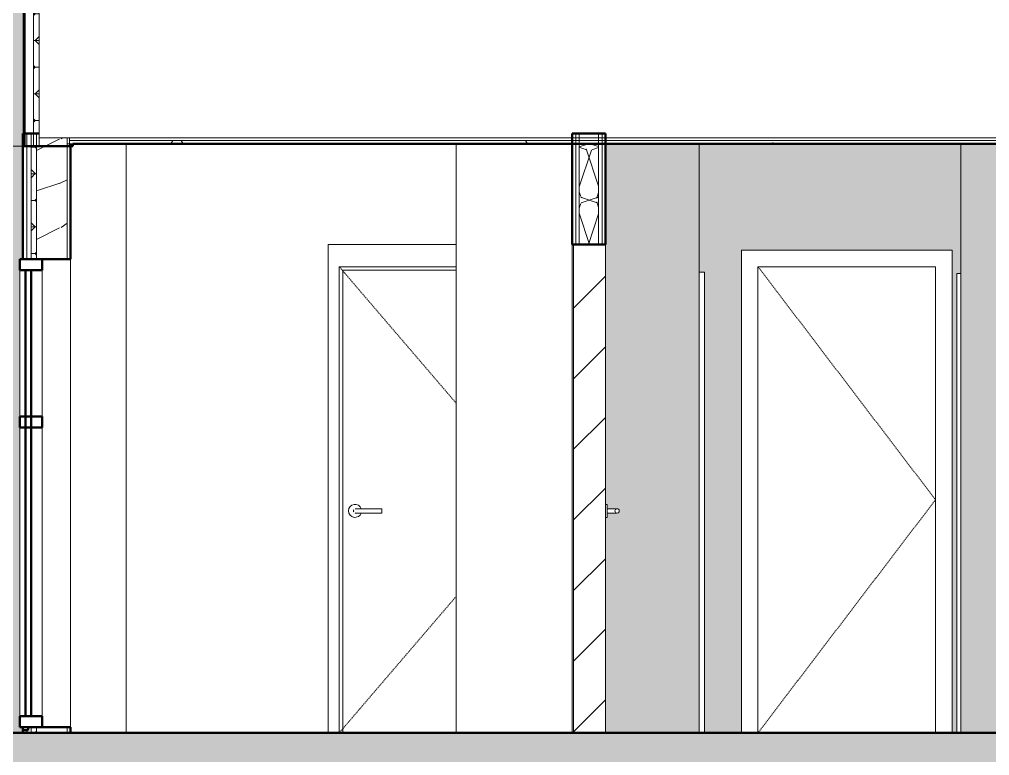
# Model space of a CAD drawing. Header units: inches. Extents: x -4169 to 885, y -251 to 585.
# Drawn here: x 91.2 to 266.1, y -4.1 to 128.6 of the extents above; entities that cross this region are included whole.
import ezdxf

# ---------------------------------------------------------------- set-up
doc = ezdxf.new("R2010")
doc.units = ezdxf.units.IN
doc.header["$MEASUREMENT"] = 0
for name, pattern in [('Aligning Line 1_8_', [0.25, 0.125, -0.125]), ('Dash 1_16_', [0.125, 0.0625, -0.0625]), ('Grid Line 1_2_', [0.875, 0.5, -0.125, 0.125, -0.125])]:
    doc.linetypes.add(name, pattern=pattern)
for name, color, linetype, lineweight in [('0-4', 10, 'Continuous', 13), ('0-5', 90, 'Continuous', 5), ('A-AREA-PATT-1', 41, 'Continuous', 9), ('A-DOOR-1', 7, 'Dash 1_16_', 9), ('A-DOOR-2', 7, 'Continuous', 9), ('A-DOOR-3', 31, 'Continuous', 9), ('A-DOOR-FRAM-1', 7, 'Continuous', 9), ('A-DOOR-FRAM-2', 50, 'Continuous', 20), ('A-FLOR-1', 192, 'Continuous', 50), ('A-FLOR-LEVL-1', 51, 'Grid Line 1_2_', 9), ('A-FLOR-MCUT', 51, 'Continuous', 13), ('A-FLOR-PATT-1', 8, 'Continuous', 9), ('A-GENM', 5, 'Continuous', 9), ('A-GENM-2', 5, 'Continuous', 50), ('A-WALL', 113, 'Continuous', 13), ('A-WALL-1', 10, 'Continuous', 13), ('A-WALL-2', 113, 'Continuous', 50), ('A-WALL-PATT-1', 253, 'Continuous', 9), ('A-WALL-PATT-3', 111, 'Continuous', 9), ('G-ANNO-SYMB', 111, 'Aligning Line 1_8_', 9), ('G-ANNO-SYMB-1', 147, 'Aligning Line 1_8_', 9), ('I-WALL-1', 10, 'Continuous', 13), ('I-WALL-2', 250, 'Continuous', 50)]:
    doc.layers.add(name, color=color, linetype=linetype, lineweight=lineweight)
pattern_1 = [(0, (-3308.07, 0), (30.72, 7.68), [1.267, -21.773, 1.267, -21.773, -122.88]), (0, (-3308.07, 0), (30.72, 7.68), [-46.08, 1.267, -44.813, 1.267, -21.773, -53.76]), (0, (-3308.07, 0), (30.72, 7.68), [-115.2, 1.267, -14.093, 1.267, -37.133]), (120, (-3296.55, 3.84), (-22.011075, 22.7643), [1.267, -21.773, 1.267, -21.773, -122.88]), (120, (-3296.55, 3.84), (-22.011075, 22.7643), [-46.08, 1.267, -44.813, 1.267, -21.773, -53.76]), (120, (-3296.55, 3.84), (-22.011075, 22.7643), [-115.2, 1.267, -14.093, 1.267, -37.133]), (240, (-3292.71, 19.2), (-8.708925, -30.4443), [1.267, -21.773, 1.267, -21.773, -122.88]), (240, (-3292.71, 19.2), (-8.708925, -30.4443), [-46.08, 1.267, -44.813, 1.267, -21.773, -53.76]), (240, (-3292.71, 19.2), (-8.708925, -30.4443), [-115.2, 1.267, -14.093, 1.267, -37.133])]
pattern_2 = [(0, (-3308.0704, 0), (0, 4.798), []), (315, (-3308.0704, 0), (4.7984266, 0), [6.786, -6.786]), (45, (-3308.0704, 0), (4.7984266, 0), [6.786, -6.786])]
pattern_3 = [(216.87, (-3301.6734, 15.994), (47.980943, 31.9870857), [7.997, -71.971]), (206.565, (-3292.0764, 11.196), (-15.993714, -15.994133), [17.881, -17.881]), (198.435, (-3292.0764, 3.199), (-31.9867405, -15.99388), [10.115, -40.461])]

# ---------------------------------------------------------------- blocks, each defined once
blk = doc.blocks.new('CTR - 2nd Phase_rvt-2-BUILDING ELEVATION - COURTYARD - LOOKING WEST')
at = {"layer": 'A-FLOR-LEVL-1'}
blk.add_line((1856.66, 0), (4168.71, 0), dxfattribs=at)
blk = doc.blocks.new('Single-Flush - 32_ x 84_-1372863-BUILDING ELEVATION - COURTYARD - LOOKING WEST')
at = {"layer": 'A-DOOR-1'}
for p in [(3532.4, 84), (3532.4, 0)]:
    blk.add_line(p, (3564.4, 42), dxfattribs=at)
at = {"layer": 'A-DOOR-FRAM-1'}
for p, q in [((3529.4, 87), (3529.4, 0)), ((3567.4, 87), (3529.4, 87)), ((3567.4, 0), (3567.4, 87)), ((3532.4, 0), (3532.4, 84)), ((3532.4, 84), (3564.4, 84)), ((3564.4, 84), (3564.4, 0))]:
    blk.add_line(p, q, dxfattribs=at)
blk = doc.blocks.new('FOLDING_SLIDING CLOSET - 48_ x 80_-1372832-BUILDING ELEVATION - COURTYARD - LOOKING WEST')
at = {"layer": 'A-DOOR-2'}
for p, q in [((3568.24, 82.75), (3568.99, 82.75)), ((3568.24, 0), (3568.24, 82.75))]:
    blk.add_line(p, q, dxfattribs=at)
blk = doc.blocks.new('Single-Flush - 30_ x 80_-1421383-BUILDING ELEVATION - COURTYARD - LOOKING WEST')
at = {"layer": 'A-DOOR-FRAM-1'}
for p, q in [((3521.77, 83), (3522.77, 83)), ((3522.77, 83), (3522.77, 0))]:
    blk.add_line(p, q, dxfattribs=at)
blk = doc.blocks.new('CTR - 1st Phase - Unit Layouts_rvt-2-BUILDING ELEVATION - COURTYARD - LOOKING WEST')
at = {"layer": 'A-WALL-1'}
for p, q in [((3521.77, 0), (3521.77, 106.12)), ((3568.99, 0), (3568.99, 106.12))]:
    blk.add_line(p, q, dxfattribs=at)
at = {"layer": '0-4'}
for name in ['Single-Flush - 32_ x 84_-1372863-BUILDING ELEVATION - COURTYARD - LOOKING WEST', 'Single-Flush - 30_ x 80_-1421383-BUILDING ELEVATION - COURTYARD - LOOKING WEST', 'FOLDING_SLIDING CLOSET - 48_ x 80_-1372832-BUILDING ELEVATION - COURTYARD - LOOKING WEST']:
    blk.add_blockref(name, (0, 0), dxfattribs=at)
blk = doc.blocks.new('CTR  - Topography_rvt-2-BUILDING ELEVATION - COURTYARD - LOOKING WEST')
at = {"layer": 'A-FLOR-LEVL-1'}
blk.add_line((1856.66, 0), (4168.71, 0), dxfattribs=at)
at = {"layer": 'G-ANNO-SYMB-1'}
blk.add_line((1953.33, 0), (4072.02, 0), dxfattribs=at)
blk = doc.blocks.new('HOLLOW METAL - UNIT DOOR-1759293-BUILDING ELEVATION - COURTYARD - LOOKING WEST')
at = {"layer": 'A-DOOR-1'}
for p, q in [((3456.92, 84), (3477.97, 59.44)), ((3477.97, 24.56), (3456.92, 0))]:
    blk.add_line(p, q, dxfattribs=at)
at = {"layer": 'A-DOOR-2'}
for p, q in [((3464.6, 40.39), (3460.47, 40.39)), ((3464.6, 40.39), (3464.6, 40)), ((3460.47, 39.61), (3464.6, 39.61)), ((3464.6, 40), (3464.6, 39.61))]:
    blk.add_line(p, q, dxfattribs=at)
at = {"layer": 'A-DOOR-2', "flags": 128}
for points in [[(3460.47, 40.39), (3460.44, 40.39), (3460.42, 40.39), (3460.4, 40.39), (3460.37, 40.39), (3460.35, 40.39), (3460.33, 40.39), (3460.3, 40.39), (3460.28, 40.39), (3460.26, 40.39), (3460.24, 40.39), (3460.22, 40.39), (3460.19, 40.39), (3460.17, 40.39), (3460.15, 40.39), (3460.13, 40.39), (3460.11, 40.39), (3460.1, 40.39), (3460.08, 40.39), (3460.06, 40.39), (3460.04, 40.39), (3460.03, 40.39), (3460.01, 40.39), (3460, 40.39), (3459.98, 40.39), (3459.97, 40.39), (3459.96, 40.39), (3459.95, 40.39), (3459.94, 40.39), (3459.93, 40.39), (3459.92, 40.39), (3459.91, 40.39), (3459.9, 40.39), (3459.9, 40.39), (3459.89, 40.39), (3459.89, 40.39), (3459.88, 40.39), (3459.88, 40.39), (3459.88, 40.39), (3459.88, 40.39)], [(3459.88, 39.61), (3459.88, 39.61), (3459.88, 39.61), (3459.88, 39.61), (3459.88, 39.61), (3459.89, 39.61), (3459.89, 39.61), (3459.9, 39.61), (3459.91, 39.61), (3459.91, 39.61), (3459.92, 39.61), (3459.93, 39.61), (3459.94, 39.61), (3459.95, 39.61), (3459.97, 39.61), (3459.98, 39.61), (3459.99, 39.61), (3460.01, 39.61), (3460.02, 39.61), (3460.04, 39.61), (3460.06, 39.61), (3460.07, 39.61), (3460.09, 39.61), (3460.11, 39.61), (3460.13, 39.61), (3460.15, 39.61), (3460.17, 39.61), (3460.19, 39.61), (3460.21, 39.61), (3460.23, 39.61), (3460.25, 39.61), (3460.28, 39.61), (3460.3, 39.61), (3460.32, 39.61), (3460.34, 39.61), (3460.37, 39.61), (3460.39, 39.61), (3460.41, 39.61), (3460.44, 39.61), (3460.46, 39.61), (3460.47, 39.61)]]:
    blk.add_lwpolyline(points, dxfattribs=at)
at = {"layer": 'A-DOOR-2'}
for centre, radius, start, end in [((3459.78, 40), 1.18, 19.6343, 180), ((3459.88, 40), 0.394, 90, 105), ((3459.78, 40), 1.18, 180, 340.4367), ((3459.88, 40), 0.394, 150, 180), ((3459.88, 40), 0.394, 180, 210), ((3459.88, 40), 0.394, 255, 270)]:
    blk.add_arc(centre, radius, start, end, dxfattribs=at)
at = {"layer": 'A-DOOR-FRAM-1'}
for p, q in [((3477.97, 88), (3454.92, 88)), ((3454.92, 88), (3454.92, 0)), ((3456.92, 84), (3477.97, 84)), ((3456.92, 0), (3456.92, 84)), ((3457.55, 83.38), (3477.97, 83.38)), ((3457.55, 0), (3457.55, 83.38))]:
    blk.add_line(p, q, dxfattribs=at)
blk = doc.blocks.new('HOLLOW METAL - UNIT DOOR-1956233-BUILDING ELEVATION - COURTYARD - LOOKING WEST')
at = {"layer": 'A-DOOR-3'}
h = blk.add_hatch(dxfattribs=at)
h.set_pattern_fill('FP_21', color=256, style=0, pattern_type=2)
h.set_pattern_definition([(45, (0, 0), (-6.36396, 6.36396), [])])
h.paths.add_polyline_path([(3499.17, 0), (3504.92, 0), (3504.92, 88), (3499.17, 88), (3499.17, 4.5)], flags=0)
at = {"layer": 'A-DOOR-2'}
for p, q in [((3505.24, 41.18), (3504.92, 41.18)), ((3505.24, 41.18), (3505.24, 40)), ((3506.42, 40.39), (3505.24, 40.39)), ((3504.92, 38.82), (3505.24, 38.82)), ((3505.24, 40), (3505.24, 38.82)), ((3505.24, 39.61), (3506.42, 39.61))]:
    blk.add_line(p, q, dxfattribs=at)
at = {"layer": 'A-DOOR-2', "flags": 128}
for points in [[(3506.42, 40.39), (3506.44, 40.39), (3506.47, 40.39), (3506.49, 40.39), (3506.51, 40.39), (3506.54, 40.39), (3506.56, 40.39), (3506.58, 40.39), (3506.61, 40.39), (3506.63, 40.39), (3506.65, 40.39), (3506.67, 40.39), (3506.69, 40.39), (3506.71, 40.39), (3506.73, 40.39), (3506.75, 40.39), (3506.77, 40.39), (3506.79, 40.39), (3506.81, 40.39), (3506.83, 40.39), (3506.84, 40.39), (3506.86, 40.39), (3506.87, 40.39), (3506.89, 40.39), (3506.9, 40.39)], [(3507.06, 40.39), (3507.07, 40.39), (3507.09, 40.39), (3507.1, 40.38), (3507.12, 40.38), (3507.13, 40.37), (3507.15, 40.37), (3507.16, 40.36)], [(3507.32, 40.24), (3507.33, 40.23), (3507.34, 40.21), (3507.35, 40.2), (3507.36, 40.19), (3507.36, 40.17), (3507.37, 40.16), (3507.38, 40.14)], [(3506.92, 39.61), (3506.91, 39.61), (3506.89, 39.61), (3506.88, 39.61), (3506.86, 39.61), (3506.85, 39.61), (3506.83, 39.61), (3506.81, 39.61), (3506.8, 39.61), (3506.78, 39.61), (3506.76, 39.61), (3506.74, 39.61), (3506.72, 39.61), (3506.7, 39.61), (3506.68, 39.61), (3506.66, 39.61), (3506.63, 39.61), (3506.61, 39.61), (3506.59, 39.61), (3506.57, 39.61), (3506.54, 39.61), (3506.52, 39.61), (3506.5, 39.61), (3506.47, 39.61), (3506.45, 39.61), (3506.43, 39.61), (3506.42, 39.61)], [(3507.25, 39.69), (3507.24, 39.68), (3507.22, 39.67), (3507.21, 39.66), (3507.2, 39.65), (3507.18, 39.65), (3507.17, 39.64), (3507.15, 39.63)], [(3507.37, 39.85), (3507.37, 39.83), (3507.36, 39.82), (3507.35, 39.8), (3507.34, 39.79), (3507.34, 39.78), (3507.33, 39.76), (3507.32, 39.75)], [(3507.39, 40.1), (3507.4, 40.08), (3507.4, 40.07), (3507.4, 40.05), (3507.4, 40.04), (3507.4, 40.02), (3507.4, 40), (3507.4, 40)], [(3507.4, 40), (3507.4, 39.98), (3507.4, 39.97), (3507.4, 39.95), (3507.4, 39.94), (3507.4, 39.92), (3507.39, 39.91)]]:
    blk.add_lwpolyline(points, dxfattribs=at)
at = {"layer": 'A-DOOR-2'}
for start, end in [(0, 180), (180, 0)]:
    blk.add_arc((3507.01, 40), 0.394, start, end, dxfattribs=at)
at = {"layer": 'A-DOOR-FRAM-2'}
for p, q in [((3504.92, 88), (3499.17, 88)), ((3499.17, 88), (3499.17, 0)), ((3504.92, 0), (3504.92, 88)), ((3499.17, 0), (3504.92, 0))]:
    blk.add_line(p, q, dxfattribs=at)
blk = doc.blocks.new('CTR - 1st Phase - Common Walls_rvt-2-BUILDING ELEVATION - COURTYARD - LOOKING WEST')
at = {"layer": 'A-AREA-PATT-1'}
h = blk.add_hatch(color=256, dxfattribs=at)
h.paths.add_polyline_path([(3522.77, 0), (3529.4, 0), (3529.4, 87), (3567.4, 87), (3567.4, 0), (3568.24, 0), (3568.24, 82.75), (3568.99, 82.75), (3568.99, 0), (3629.19, 0), (3629.19, 87), (3671.19, 87), (3671.19, 0), (3822.2, 0), (3822.2, 106.12), (3504.92, 106.12), (3504.92, 41.18), (3505.24, 41.14), (3505.24, 40.39), (3507.15, 40.35), (3507.29, 40.28), (3507.39, 40.1), (3507.39, 39.9), (3507.22, 39.68), (3507.01, 39.61), (3506.51, 39.64), (3506.42, 39.61), (3505.24, 39.61), (3505.24, 38.82), (3504.92, 38.82), (3504.92, 0), (3521.77, 0), (3521.77, 83), (3522.77, 83), (3522.77, 6.63)], flags=0)
h.paths.add_polyline_path([(3506.6, 39.68), (3506.56, 39.72), (3506.59, 39.68)], flags=0)
at = {"layer": 'A-WALL-PATT-1'}
h = blk.add_hatch(dxfattribs=at)
h.set_pattern_fill('FP_19', color=256, style=0, pattern_type=2)
h.set_pattern_definition([(161.57, (0.48, 0.48), (-3.83995378, -1.544e-05), [0, -27.322, 3.034, 0]), (18.43, (-0.48, 0.48), (-3.83995378, 1.544e-05), [0, -27.322, 3.034, 0]), (108.43, (0.48, 0.48), (1.919622, -9.6005246), [9.106, -21.25]), (71.57, (-0.48, 0.48), (1.919622, 9.6005246), [9.106, -21.25])])
h.paths.add_polyline_path([(3503.67, 88), (3503.67, 106.12), (3500.17, 106.12), (3500.17, 88)], flags=0)
at = {"layer": 'A-FLOR-LEVL-1'}
blk.add_line((1856.66, 0), (4168.71, 0), dxfattribs=at)
at = {"layer": 'A-WALL-1'}
for p, q in [((3499.55, 88), (3499.55, 108)), ((3500.17, 88), (3500.17, 108)), ((3503.67, 88), (3503.67, 108)), ((3504.3, 88), (3504.3, 108))]:
    blk.add_line(p, q, dxfattribs=at)
at = {"layer": 'G-ANNO-SYMB-1'}
blk.add_line((1953.33, 0), (4072.02, 0), dxfattribs=at)
at = {"layer": 'I-WALL-1'}
for p, q in [((3418.52, 106.12), (3418.52, 0)), ((3477.97, 0), (3477.97, 106.12)), ((3498.92, 0), (3498.92, 88))]:
    blk.add_line(p, q, dxfattribs=at)
at = {"layer": 'I-WALL-2'}
for p, q in [((3498.92, 108), (3498.92, 88)), ((3504.92, 108), (3498.92, 108)), ((3504.92, 88), (3504.92, 108)), ((3498.92, 88), (3504.92, 88))]:
    blk.add_line(p, q, dxfattribs=at)
at = {"layer": '0-4'}
for name in ['HOLLOW METAL - UNIT DOOR-1759293-BUILDING ELEVATION - COURTYARD - LOOKING WEST', 'HOLLOW METAL - UNIT DOOR-1956233-BUILDING ELEVATION - COURTYARD - LOOKING WEST']:
    blk.add_blockref(name, (0, 0), dxfattribs=at)
blk = doc.blocks.new('_THE_ WINDOW _ DOOR - Window - 1st Floor-1942393-BUILDING ELEVATION - COURTYARD - LOOKING WEST')
at = {"layer": 'A-GENM'}
for p, q in [((3399.36, 57), (3399.36, 83.37)), ((3403.36, 83.37), (3403.36, 57)), ((3399.36, 3), (3399.36, 55)), ((3403.36, 55), (3403.36, 3))]:
    blk.add_line(p, q, dxfattribs=at)
at = {"layer": 'A-GENM-2'}
for p, q in [((3403.36, 85.37), (3399.36, 85.37)), ((3399.36, 85.37), (3399.36, 83.37)), ((3403.36, 83.37), (3403.36, 85.37)), ((3399.36, 83.37), (3403.36, 83.37)), ((3400.36, 83.37), (3400.36, 3)), ((3401.36, 83.37), (3400.36, 83.37)), ((3401.36, 3), (3401.36, 83.37)), ((3403.36, 57), (3399.36, 57)), ((3399.36, 57), (3399.36, 55)), ((3403.36, 55), (3403.36, 57)), ((3399.36, 55), (3403.36, 55)), ((3403.36, 3), (3399.36, 3)), ((3399.36, 3), (3399.36, 1)), ((3400.36, 3), (3401.36, 3)), ((3403.36, 1), (3403.36, 3)), ((3399.36, 1), (3403.36, 1)), ((3400.86, 1), (3399.86, 1)), ((3399.86, 1), (3399.86, 0.5)), ((3399.86, 0.5), (3400.86, 0.5)), ((3400.86, 0.5), (3400.86, 1))]:
    blk.add_line(p, q, dxfattribs=at)

msp = doc.modelspace()

# ---------------------------------------------------------------- hatches: boundary and pattern name
at = {"layer": 'A-FLOR-PATT-1'}
h = msp.add_hatch(dxfattribs=at)
h.set_pattern_fill('FP_33', color=256, style=0, pattern_type=2)
h.set_pattern_definition(pattern_1)
h.paths.add_polyline_path([(260.56, 106.12), (514.75, 106.12), (514.75, 106.75), (100.23, 106.75), (100.23, 106.12), (258.06, 106.12)], flags=0)
h.paths.add_polyline_path([(532.22, 106.12), (544.4, 106.12), (544.4, 106.75), (520.25, 106.72), (520.25, 106.12), (530.36, 106.12)], flags=0)
h = msp.add_hatch(dxfattribs=at)
h.set_pattern_fill('FP_34', color=256, style=0, pattern_type=2)
h.set_pattern_definition([(50, (-3308.07, 0), (27.5427, -2.40992), [2.88, -31.68]), (355, (-3308.07, 0), (-5.32784, 28.88427), [2.304, -25.344]), (100.451, (-3305.775, -0.2), (22.21532, 26.47393), [2.448, -26.924]), (46.184, (-3308.07, 7.68), (40.98187, -6.35642), [4.32, -47.52]), (96.636, (-3304.655, 7.15), (35.89075, 37.4062), [3.671, -40.386]), (351.184, (-3308.07, 7.68), (35.89097, 37.4062), [3.456, -38.016]), (21, (-3304.23, 5.76), (22.92104, -15.46073), [2.88, -31.68]), (326, (-3304.23, 5.76), (9.34353, 27.84574), [2.304, -25.344]), (71.451, (-3302.32, 4.472), (32.26477, 12.38442), [2.448, -26.924]), (37.5, (-3308.07, 0), (0.466855, 12.782707), [1.267, -23.77, 1.267, -24.461, -25.44]), (37.5, (-3308.07, 0), (0.466855, 12.782707), [-50.765, 1.267, -24.173]), (7.5, (-3308.07, 0), (10.10159, 15.14509), [1.267, -13.402, 1.267, -23.194, -9.696]), (7.5, (-3308.07, 0), (10.10159, 15.14509), [-39.13, 1.267, -8.429]), (327.5, (-3316.633, 0), (20.49916, -0.86578), [1.267, -8.333, 1.267, -28.685, -39.744]), (327.5, (-3316.633, 0), (20.49916, -0.86578), [-39.552, 1.267, -38.477]), (317.5, (-3320.473, 0), (22.39478, 3.84429), [1.267, -11.213, 1.267, -18.624, -28.224]), (317.5, (-3320.473, 0), (22.39478, 3.84429), [-32.371, 1.267, -26.957])])
h.paths.add_polyline_path([(631.53, -12), (654.65, -12), (654.65, 0), (-1354.74, 0), (-1354.74, -12), (614.98, -12)], flags=0)
at = {"layer": 'A-WALL-PATT-3'}
h = msp.add_hatch(dxfattribs=at)
h.set_pattern_fill('FP_38', color=256, style=0, pattern_type=2)
h.set_pattern_definition([(0, (99.41, 108.3), (-38.4, 120.375), [0.392, -38.007]), (0, (99.41, 108.7), (-38.4, 120.375), [0.392, -38.007]), (0, (99.41, 124.66), (-38.4, 120.375), [0.392, -38.007]), (0, (99.41, 125.05), (-38.4, 120.375), [0.392, -38.007]), (0, (99.41, 141.02), (-38.4, 120.375), [0.392, -38.007]), (0, (99.41, 141.41), (-38.4, 120.375), [0.392, -38.007]), (0, (99.41, 157.38), (-38.4, 120.375), [0.392, -38.007]), (0, (99.41, 157.77), (-38.4, 120.375), [0.392, -38.007]), (0, (99.41, 173.73), (-38.4, 120.375), [0.392, -38.007]), (0, (99.41, 174.12), (-38.4, 120.375), [0.392, -38.007]), (0, (99.41, 190.09), (-38.4, 120.375), [0.392, -38.007]), (0, (99.41, 190.48), (-38.4, 120.375), [0.392, -38.007]), (0, (99.41, 206.45), (-38.4, 120.375), [0.392, -38.007]), (0, (99.41, 206.84), (-38.4, 120.375), [0.392, -38.007]), (0, (99.41, 222.8), (-38.4, 120.375), [0.392, -38.007]), (0, (99.41, 223.2), (-38.4, 120.375), [0.392, -38.007]), (0, (116.86, 108.3), (-38.4, 120.375), [0.392, -38.007]), (0, (116.86, 108.7), (-38.4, 120.375), [0.392, -38.007]), (0, (116.86, 124.66), (-38.4, 120.375), [0.392, -38.007]), (0, (116.86, 125.05), (-38.4, 120.375), [0.392, -38.007]), (0, (116.86, 141.02), (-38.4, 120.375), [0.392, -38.007]), (0, (116.86, 141.41), (-38.4, 120.375), [0.392, -38.007]), (0, (116.86, 157.38), (-38.4, 120.375), [0.392, -38.007]), (0, (116.86, 157.77), (-38.4, 120.375), [0.392, -38.007]), (0, (116.86, 173.73), (-38.4, 120.375), [0.392, -38.007]), (0, (116.86, 174.12), (-38.4, 120.375), [0.392, -38.007]), (0, (116.86, 190.09), (-38.4, 120.375), [0.392, -38.007]), (0, (116.86, 190.48), (-38.4, 120.375), [0.392, -38.007]), (0, (116.86, 206.45), (-38.4, 120.375), [0.392, -38.007]), (0, (116.86, 206.84), (-38.4, 120.375), [0.392, -38.007]), (0, (116.86, 222.8), (-38.4, 120.375), [0.392, -38.007]), (0, (116.86, 223.2), (-38.4, 120.375), [0.392, -38.007]), (0, (134.31, 108.3), (-38.4, 120.375), [0.392, -38.007]), (0, (134.31, 108.7), (-38.4, 120.375), [0.392, -38.007]), (0, (134.31, 124.66), (-38.4, 120.375), [0.392, -38.007]), (0, (134.31, 125.05), (-38.4, 120.375), [0.392, -38.007]), (0, (134.31, 141.02), (-38.4, 120.375), [0.392, -38.007]), (0, (134.31, 141.41), (-38.4, 120.375), [0.392, -38.007]), (0, (134.31, 157.38), (-38.4, 120.375), [0.392, -38.007]), (0, (134.31, 157.77), (-38.4, 120.375), [0.392, -38.007]), (0, (134.31, 173.73), (-38.4, 120.375), [0.392, -38.007]), (0, (134.31, 174.12), (-38.4, 120.375), [0.392, -38.007]), (0, (134.31, 190.09), (-38.4, 120.375), [0.392, -38.007]), (0, (134.31, 190.48), (-38.4, 120.375), [0.392, -38.007]), (0, (134.31, 206.45), (-38.4, 120.375), [0.392, -38.007]), (0, (134.31, 206.84), (-38.4, 120.375), [0.392, -38.007]), (0, (134.31, 222.8), (-38.4, 120.375), [0.392, -38.007]), (0, (134.31, 223.2), (-38.4, 120.375), [0.392, -38.007]), (90, (97.666, 105.75), (-38.4, 2e-15), [120, -0.375]), (90, (98.04, 105.75), (-38.4, 2e-15), [120, -0.375]), (90, (99.407, 108.304), (-38.4, 2e-15), [0.392, -119.982]), (90, (99.407, 124.66), (-38.4, 2e-15), [0.392, -119.982]), (90, (99.407, 141.018), (-38.4, 2e-15), [0.392, -119.982]), (90, (99.407, 157.375), (-38.4, 2e-15), [0.392, -119.982]), (90, (99.407, 173.732), (-38.4, 2e-15), [0.392, -119.982]), (90, (99.407, 190.09), (-38.4, 2e-15), [0.392, -119.982]), (90, (99.407, 206.447), (-38.4, 2e-15), [0.392, -119.982]), (90, (99.407, 222.804), (-38.4, 2e-15), [0.392, -119.982]), (90, (99.8, 108.304), (-38.4, 2e-15), [0.392, -119.982]), (90, (99.8, 124.66), (-38.4, 2e-15), [0.392, -119.982]), (90, (99.8, 141.018), (-38.4, 2e-15), [0.392, -119.982]), (90, (99.8, 157.375), (-38.4, 2e-15), [0.392, -119.982]), (90, (99.8, 173.732), (-38.4, 2e-15), [0.392, -119.982]), (90, (99.8, 190.09), (-38.4, 2e-15), [0.392, -119.982]), (90, (99.8, 206.447), (-38.4, 2e-15), [0.392, -119.982]), (90, (99.8, 222.804), (-38.4, 2e-15), [0.392, -119.982]), (90, (116.857, 108.304), (-38.4, 2e-15), [0.392, -119.982]), (90, (116.857, 124.66), (-38.4, 2e-15), [0.392, -119.982]), (90, (116.857, 141.018), (-38.4, 2e-15), [0.392, -119.982]), (90, (116.857, 157.375), (-38.4, 2e-15), [0.392, -119.982]), (90, (116.857, 173.732), (-38.4, 2e-15), [0.392, -119.982]), (90, (116.857, 190.09), (-38.4, 2e-15), [0.392, -119.982]), (90, (116.857, 206.447), (-38.4, 2e-15), [0.392, -119.982]), (90, (116.857, 222.804), (-38.4, 2e-15), [0.392, -119.982]), (90, (117.25, 108.304), (-38.4, 2e-15), [0.392, -119.982]), (90, (117.25, 124.66), (-38.4, 2e-15), [0.392, -119.982]), (90, (117.25, 141.018), (-38.4, 2e-15), [0.392, -119.982]), (90, (117.25, 157.375), (-38.4, 2e-15), [0.392, -119.982]), (90, (117.25, 173.732), (-38.4, 2e-15), [0.392, -119.982]), (90, (117.25, 190.09), (-38.4, 2e-15), [0.392, -119.982]), (90, (117.25, 206.447), (-38.4, 2e-15), [0.392, -119.982]), (90, (117.25, 222.804), (-38.4, 2e-15), [0.392, -119.982]), (90, (134.307, 108.304), (-38.4, 2e-15), [0.392, -119.982]), (90, (134.307, 124.66), (-38.4, 2e-15), [0.392, -119.982]), (90, (134.307, 141.018), (-38.4, 2e-15), [0.392, -119.982]), (90, (134.307, 157.375), (-38.4, 2e-15), [0.392, -119.982]), (90, (134.307, 173.732), (-38.4, 2e-15), [0.392, -119.982]), (90, (134.307, 190.09), (-38.4, 2e-15), [0.392, -119.982]), (90, (134.307, 206.447), (-38.4, 2e-15), [0.392, -119.982]), (90, (134.307, 222.804), (-38.4, 2e-15), [0.392, -119.982]), (90, (134.7, 108.304), (-38.4, 2e-15), [0.392, -119.982]), (90, (134.7, 124.66), (-38.4, 2e-15), [0.392, -119.982]), (90, (134.7, 141.018), (-38.4, 2e-15), [0.392, -119.982]), (90, (134.7, 157.375), (-38.4, 2e-15), [0.392, -119.982]), (90, (134.7, 173.732), (-38.4, 2e-15), [0.392, -119.982]), (90, (134.7, 190.09), (-38.4, 2e-15), [0.392, -119.982]), (90, (134.7, 206.447), (-38.4, 2e-15), [0.392, -119.982]), (90, (134.7, 222.804), (-38.4, 2e-15), [0.392, -119.982]), (180, (136.07, 105.38), (-38.4, 120.375), [38.025, -0.375]), (180, (136.07, 105.75), (-38.4, 120.375), [38.025, -0.375])])
h.paths.add_polyline_path([(-1131.13, 105.75), (-1130.76, 105.75), (-1130.76, 225.75), (-1092.73, 225.75), (-1092.73, 105.75), (-1053.96, 105.75), (-1053.96, 225.75), (-1015.93, 225.75), (-1015.93, 174), (-1015.56, 174), (-1015.56, 225.75), (-977.53, 225.75), (-977.53, 174), (-938.95, 174), (-938.95, 105.75), (-938.76, 105.75), (-938.76, 225.75), (-900.73, 225.75), (-900.73, 105.75), (-861.96, 105.75), (-861.96, 225.75), (-823.93, 225.75), (-823.93, 105.75), (-746.76, 105.75), (-746.76, 225.75), (-708.73, 225.75), (-708.73, 105.75), (-708.36, 105.75), (-708.36, 226.12), (-785.35, 226.12), (-785.35, 306), (-746.76, 306), (-746.76, 346.5), (-1231.27, 346.5), (-1231.27, 346.12), (-1131.13, 346.12), (-1131.13, 226.12), (-1231.27, 226.12), (-1231.27, 105.75), (-1207.56, 105.75), (-1207.56, 225.75), (-1169.53, 225.75), (-1169.53, 105.75), (-1169.16, 105.75), (-1169.16, 225.75), (-1131.13, 225.75), (-1131.13, 106.12)], flags=0)
h.paths.add_polyline_path([(-171.13, 105.75), (-170.76, 105.75), (-170.76, 225.75), (-132.73, 225.75), (-132.73, 105.75), (-55.56, 105.75), (-55.55, 225.75), (-17.53, 225.75), (-17.53, 174), (-17.16, 174), (-17.16, 225.75), (20.87, 225.75), (20.87, 174), (21.24, 174), (21.24, 225.75), (59.27, 225.75), (59.27, 174), (59.45, 174), (59.45, 105.75), (91.79, 105.75), (91.79, 108), (91.98, 108), (91.98, 226.19), (91.73, 226.19), (91.73, 343.38), (91.23, 343.38), (91.23, 346.12), (91.98, 346.12), (91.98, 346.5), (-247.93, 346.5), (-247.93, 306), (-209.72, 306), (-209.72, 226.12), (-324.55, 226.12), (-324.55, 306), (-285.96, 306), (-285.96, 346.5), (-708.73, 346.5), (-708.73, 306), (-708.36, 306), (-708.36, 345.75), (-670.33, 345.75), (-670.33, 105.75), (-631.56, 105.75), (-631.56, 225.75), (-593.53, 225.75), (-593.53, 105.75), (-593.16, 105.75), (-593.16, 225.75), (-555.13, 225.75), (-555.13, 105.75), (-554.57, 105.75), (-554.57, 174), (-516.36, 174), (-516.36, 225.75), (-478.33, 225.75), (-478.33, 174), (-477.96, 174), (-477.96, 225.75), (-439.93, 225.75), (-439.93, 174), (-439.75, 174), (-439.75, 105.75), (-362.76, 105.75), (-362.76, 225.75), (-324.73, 225.75), (-324.73, 105.75), (-285.96, 105.75), (-285.96, 225.75), (-247.93, 225.75), (-247.93, 105.75), (-209.16, 105.75), (-209.16, 225.75), (-171.13, 225.75), (-171.13, 106.12)], flags=0)
h.paths.add_polyline_path([(-171.14, 226.12), (-209.16, 226.12), (-209.16, 346.12), (-171.13, 346.12), (-171.13, 226.12)], flags=0)
h.paths.add_polyline_path([(-1015.56, 226.12), (-1015.56, 226.12), (-1015.56, 346.12), (-977.53, 346.12), (-977.53, 226.12), (-1013.56, 226.12)], flags=0)
h.paths.add_polyline_path([(-94.15, 226.12), (-94.15, 346.12), (-56.12, 346.12), (-56.12, 226.12)], flags=0)
h.paths.add_polyline_path([(-55.56, 226.12), (-55.56, 346.12), (-17.53, 346.12), (-17.53, 226.12), (-53.56, 226.12)], flags=0)
h.paths.add_polyline_path([(-134.73, 226.12), (-170.76, 226.12), (-170.76, 346.12), (-132.73, 346.12), (-132.73, 226.12)], flags=0)
h.paths.add_polyline_path([(-1094.73, 226.12), (-1130.76, 226.13), (-1130.76, 346.12), (-1092.73, 346.12), (-1092.73, 226.12)], flags=0)
h.paths.add_polyline_path([(-1053.96, 226.12), (-1053.96, 346.12), (-1015.93, 346.12), (-1015.93, 226.12), (-1051.96, 226.12)], flags=0)
h.paths.add_polyline_path([(-900.36, 226.12), (-900.36, 346.12), (-862.33, 346.12), (-862.33, 226.12)], flags=0)
h.paths.add_polyline_path([(20.86, 226.12), (-17.16, 226.12), (-17.16, 346.12), (20.87, 346.12), (20.87, 226.12)], flags=0)
h.paths.add_polyline_path([(-631.56, 226.12), (-631.56, 346.12), (-593.53, 346.12), (-593.54, 226.12), (-629.56, 226.12)], flags=0)
h.paths.add_polyline_path([(-516.36, 226.12), (-516.36, 346.12), (-478.33, 346.12), (-478.34, 226.12), (-514.36, 226.12)], flags=0)
h.paths.add_polyline_path([(-555.13, 226.12), (-593.16, 226.12), (-593.16, 346.12), (-555.13, 346.12), (-555.13, 238.12)], flags=0)
h.paths.add_polyline_path([(-441.93, 226.12), (-477.96, 226.12), (-477.96, 346.12), (-439.93, 346.12), (-439.93, 226.12)], flags=0)
h.paths.add_polyline_path([(-360.76, 226.12), (-362.76, 226.12), (-362.76, 346.12), (-324.73, 346.12), (-324.73, 226.12), (-326.73, 226.12)], flags=0)
h.paths.add_polyline_path([(91.29, 343.44), (91.67, 343.44), (91.67, 343.63), (91.73, 343.63), (91.73, 346.06), (91.29, 346.06), (91.29, 343.63)], flags=0)
h = msp.add_hatch(dxfattribs=at)
h.set_pattern_fill('FP_35', color=256, style=0, pattern_type=2)
h.set_pattern_definition(pattern_2)
h.paths.add_polyline_path([(93.73, 105.75), (94.73, 107.25), (94.73, 226.12), (93.73, 226.12), (93.73, 106.43)], flags=0)
h = msp.add_hatch(dxfattribs=at)
h.set_pattern_fill('FP_7', color=256, style=0, pattern_type=2)
h.set_pattern_definition(pattern_3)
h.paths.add_polyline_path([(100.23, 106.12), (100.23, 107.25), (99.79, 107.25), (99.79, 106.79), (95.01, 107.19), (98.08, 106.51), (99.79, 106.7), (99.79, 106.12)], flags=0)
h.paths.add_polyline_path([(94.74, 132), (100.23, 132), (100.23, 226.12), (94.73, 226.12), (94.73, 132)], flags=0)
h = msp.add_hatch(dxfattribs=at)
h.set_pattern_fill('FP_33', color=256, style=0, pattern_type=2)
h.set_pattern_definition(pattern_1)
h.paths.add_polyline_path([(100.42, 105.75), (100.85, 105.75), (100.85, 106.12), (100.42, 106.12), (100.42, 105.86)], flags=0)
h.paths.add_polyline_path([(100.23, 133.37), (100.85, 133.37), (100.85, 226.12), (100.23, 226.12), (100.23, 136.61)], flags=0)
h = msp.add_hatch(dxfattribs=at)
h.set_pattern_fill('FP_7', color=256, style=0, pattern_type=2)
h.set_pattern_definition(pattern_3)
h.paths.add_polyline_path([(99.79, 0), (99.79, 1), (94.29, 1), (94.29, 0), (95.29, 0)], flags=0)
h.paths.add_polyline_path([(94.73, 107.25), (99.79, 106.79), (99.79, 107.25), (95.01, 107.25)], flags=0)
h.paths.add_polyline_path([(99.79, 85.37), (99.79, 106.7), (98.08, 106.51), (94.73, 107.25), (94.29, 106.59), (94.29, 85.37)], flags=0)
h = msp.add_hatch(dxfattribs=at)
h.set_pattern_fill('FP_47', color=256, style=0, pattern_type=2)
h.set_pattern_definition([(0, (-1205.9344, 0.8), (0, 4), []), (90, (-1205.934, 0.8), (-8, 8), [4, -28]), (90, (-1189.934, 4.8), (-8, 8), [4, -28])])
h.paths.add_polyline_path([(-754.45, 0), (-735.45, 0), (-735.46, 0.5), (-746.95, 0.5), (-746.95, 5.5), (-748.29, 5.5), (-754.42, 0.86), (-754.44, 0.33)], flags=0)
h.paths.add_polyline_path([(-755.45, 0), (-754.45, 0), (-754.45, 0.84), (-755.44, 0.08)], flags=0)
h.paths.add_polyline_path([(-755.55, 0), (-755.45, 0), (-755.45, 0.08)], flags=0)
h.paths.add_polyline_path([(-1169.35, 0), (-782.95, 0), (-782.45, 18.83), (-783.58, 23), (-784.45, 23), (-785.32, 28), (-786.93, 31), (-785.93, 30.5), (-784.31, 27.94), (-784.17, 27.15), (-781.45, 18.83), (-779.95, 19.48), (-766.95, 20), (-764.82, 19.59), (-763.53, 17.07), (-764.82, 18.59), (-766.74, 18.96), (-763.45, 2), (-764.95, 0), (-755.55, 0), (-755.55, 1), (-755.44, 1.08), (-755.32, 5.5), (-755.45, 5.5), (-755.45, 6.5), (-755.29, 6.5), (-754.97, 18.13), (-755.45, 19.59), (-755.45, 20), (-754.45, 19.78), (-754.45, 20), (-749.95, 19), (-746.95, 19), (-746.95, 23), (-755.45, 23), (-755.45, 24), (-768.95, 24), (-768.95, 26), (-755.45, 26), (-755.45, 28), (-754.95, 30.5), (-750.95, 31), (-746.95, 31), (-746.95, 54.5), (-748.19, 60.7), (-762.44, 56.82), (-750.95, 75.5), (-746.95, 75.09), (-746.95, 85.37), (-708.92, 85.37), (-708.92, 19.04), (-708.55, 18.87), (-708.55, 85.37), (-670.52, 85.37), (-670.52, 0.5), (-706.96, 0.47), (-706.95, 0), (91.79, 0), (91.79, 1), (91.29, 1), (91.29, 85.37), (91.79, 85.4), (91.79, 105.75), (-1210.25, 105.75), (-1210.25, 0)], flags=0)
h.paths.add_polyline_path([(-734.45, 0), (-734.45, 0.08), (-735, 0.5), (-735.45, 0.47), (-735.45, 0), (-734.95, 0)], flags=0)
h.paths.add_polyline_path([(-734.34, 0), (-734.45, 0.08), (-734.45, 0)], flags=0)
h.paths.add_polyline_path([(-730.45, 0), (-724.95, 0), (-725.32, 0.5), (-734.34, 0.47), (-734.34, 0)], flags=0)
h.paths.add_polyline_path([(-247.75, 0.5), (-247.75, 85.37), (-171.7, 85.37), (-171.7, 0.5), (-245.75, 0.5)], flags=0)
h.paths.add_polyline_path([(-168.95, 0.5), (-170.95, 0.5), (-170.95, 85.37), (-132.92, 85.37), (-132.92, 0.5), (-164.23, 0.5)], flags=0)
h.paths.add_polyline_path([(-919.93, 0.5), (-938.95, 0.5), (-938.95, 85.37), (-900.92, 85.37), (-900.92, 0.5), (-915.35, 0.5)], flags=0)
h.paths.add_polyline_path([(-326.92, 0.5), (-362.95, 0.5), (-362.95, 85.37), (-324.92, 85.37), (-324.92, 0.5)], flags=0)
h.paths.add_polyline_path([(-1169.35, 0.5), (-1169.35, 85.37), (-1131.32, 85.37), (-1131.32, 0.5), (-1156.11, 0.5)], flags=0)
h.paths.add_polyline_path([(35.65, 0.5), (-16.6, 0.5), (-16.6, 85.37), (59.45, 85.37), (59.45, 0.5), (57.45, 0.5)], flags=0)
h.paths.add_polyline_path([(-514.17, 0.5), (-516.17, 0.5), (-516.17, 85.37), (-478.15, 85.36), (-478.15, 0.5), (-508.36, 0.5)], flags=0)
h.paths.add_polyline_path([(-295.39, 0.5), (-305.66, 0.5), (-305.66, 85.37), (-267.63, 85.37), (-267.63, 0.5), (-269.63, 0.5)], flags=0)
h.paths.add_polyline_path([(-443.12, 0.5), (-477.77, 0.53), (-477.77, 85.37), (-439.75, 85.37), (-439.75, 0.5)], flags=0)
h.paths.add_polyline_path([(-900.55, 0.5), (-900.55, 85.37), (-862.52, 85.37), (-862.52, 0.5), (-898.55, 0.5)], flags=0)
h.paths.add_polyline_path([(-990.59, 0.5), (-996.17, 0.5), (-996.17, 85.37), (-958.15, 85.37), (-958.15, 0.5), (-960.15, 0.5)], flags=0)
h.paths.add_polyline_path([(-53, 0.5), (-55, 0.5), (-55, 85.37), (-16.97, 85.37), (-16.97, 0.5), (-30.56, 0.5)], flags=0)
h.paths.add_polyline_path([(-1023.69, 0.5), (-1034.57, 0.5), (-1034.57, 85.37), (-996.55, 85.37), (-996.55, 0.5), (-1015.37, 0.5)], flags=0)
h.paths.add_polyline_path([(-781.45, 1), (-765.45, 1), (-764.45, 2.5), (-767.74, 18.97), (-779.95, 18.48), (-781.47, 17.98), (-781.95, 1)], flags=0)
h.paths.add_polyline_path([(-708.92, 1), (-708.55, 1), (-708.55, 18.02), (-708.92, 18.15), (-708.92, 1.28)], flags=0)
h.paths.add_polyline_path([(-755.42, 1.1), (-754.42, 1.86), (-754.32, 5.5), (-755.3, 5.5), (-755.41, 1.28)], flags=0)
h.paths.add_polyline_path([(-754.4, 1.88), (-749.64, 5.5), (-754.3, 5.5)], flags=0)
h.paths.add_polyline_path([(-754.95, 6.5), (-754.29, 6.5), (-754, 17.83), (-754.95, 18.07), (-754.97, 18.06), (-755.27, 6.5), (-755.12, 6.5)], flags=0)
h.paths.add_polyline_path([(-753.95, 6.5), (-748.33, 6.5), (-746.95, 7.55), (-746.95, 17.07), (-750.95, 17.07), (-753.97, 17.82), (-754.27, 6.5)], flags=0)
h.paths.add_polyline_path([(-784.52, 50.8), (-750.95, 75.5), (-762.69, 56.75)], flags=0)
h.paths.add_polyline_path([(-746.95, 73.38), (-746.95, 73.42), (-749.06, 74.5)], flags=0)
h = msp.add_hatch(dxfattribs=at)
h.set_pattern_fill('FP_35', color=256, style=0, pattern_type=2)
h.set_pattern_definition(pattern_2)
h.paths.add_polyline_path([(93.59, 0), (94.29, 0), (94.29, 1), (93.29, 1), (93.29, 0)], flags=0)
h.paths.add_polyline_path([(94.29, 85.37), (94.29, 106.59), (93.73, 105.75), (93.29, 105.75), (93.29, 85.37)], flags=0)
h = msp.add_hatch(dxfattribs=at)
h.set_pattern_fill('FP_33', color=256, style=0, pattern_type=2)
h.set_pattern_definition(pattern_1)
h.paths.add_polyline_path([(99.79, 0), (100.42, 0), (100.42, 1), (99.79, 1)], flags=0)
h.paths.add_polyline_path([(100.42, 85.37), (100.42, 106.12), (99.79, 106.12), (99.79, 85.37)], flags=0)

# ---------------------------------------------------------------- linework, layer by layer
at = {"layer": 'A-FLOR-1'}
for p, q in [((100.85, 106.12), (543.78, 106.12)), ((-1354.74, 0), (654.65, 0))]:
    msp.add_line(p, q, dxfattribs=at)
at = {"layer": 'A-FLOR-LEVL-1'}
msp.add_line((-1450.66, 0), (859.89, 0), dxfattribs=at)
at = {"layer": 'A-FLOR-MCUT'}
for p, q in [((544.4, 107.25), (100.23, 107.25)), ((544.4, 106.75), (100.23, 106.75))]:
    msp.add_line(p, q, dxfattribs=at)
at = {"layer": 'A-WALL'}
for p, q in [((94.73, 264), (94.73, 105.75)), ((92.23, 226.12), (92.23, 105.75)), ((93.73, 226.12), (93.73, 105.75)), ((92.54, 108), (92.54, 85.37)), ((93.29, 108), (93.29, 85.37)), ((94.29, 108), (94.29, 85.37)), ((100.23, 107.25), (94.73, 107.25)), ((99.79, 107.25), (99.79, 85.37)), ((100.23, 105.75), (100.23, 107.25)), ((-55.37, 105.75), (91.79, 105.75)), ((100.85, 106.12), (99.79, 106.12)), ((100.42, 85.37), (100.42, 1)), ((92.54, 0.5), (92.54, 0)), ((93.29, 1), (93.29, 0)), ((94.29, 1), (94.29, 0)), ((99.79, 1), (99.79, 0))]:
    msp.add_line(p, q, dxfattribs=at)
at = {"layer": 'A-WALL-2'}
for p, q in [((91.98, 226.12), (91.98, 105.75)), ((94.73, 108), (91.79, 108)), ((91.79, 108), (91.79, 85.37)), ((91.98, 105.75), (100.85, 105.75)), ((100.42, 85.37), (100.42, 106.12)), ((100.85, 105.75), (100.85, 106.12)), ((91.79, 85.37), (100.42, 85.37)), ((92.79, 0.5), (91.79, 0.5)), ((91.79, 0.5), (91.79, 0)), ((100.42, 1), (92.79, 1)), ((92.79, 1), (92.79, 0.5)), ((100.42, 0), (100.42, 1))]:
    msp.add_line(p, q, dxfattribs=at)
at = {"layer": 'G-ANNO-SYMB'}
msp.add_line((-1354.74, 0), (763.95, 0), dxfattribs=at)

# ---------------------------------------------------------------- block references
at = {"layer": '0-5'}
for name in ['CTR - 2nd Phase_rvt-2-BUILDING ELEVATION - COURTYARD - LOOKING WEST', 'CTR - 1st Phase - Common Walls_rvt-2-BUILDING ELEVATION - COURTYARD - LOOKING WEST', 'CTR  - Topography_rvt-2-BUILDING ELEVATION - COURTYARD - LOOKING WEST', 'CTR - 1st Phase - Unit Layouts_rvt-2-BUILDING ELEVATION - COURTYARD - LOOKING WEST']:
    msp.add_blockref(name, (-3308.07, 0), dxfattribs=at)
at = {"layer": 'A-GENM'}
msp.add_blockref('_THE_ WINDOW _ DOOR - Window - 1st Floor-1942393-BUILDING ELEVATION - COURTYARD - LOOKING WEST', (-3308.07, 0), dxfattribs=at)

doc.saveas('drawing.dxf')
